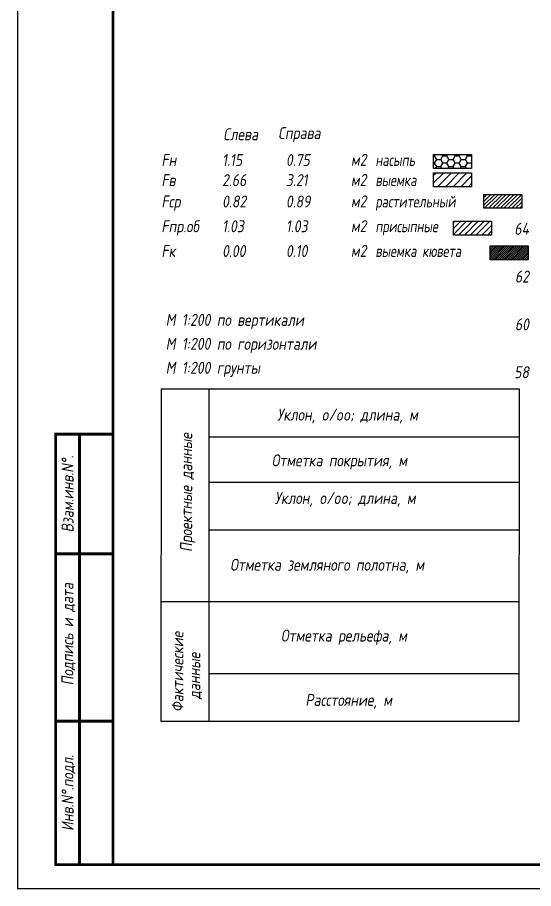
# Model space of a CAD drawing. Extents: x -717 to 1451, y -133302 to 233.
# Drawn here: x -30.1 to 78, y -44272.4 to -44090.3 of the extents above; entities that cross this region are included whole.
import ezdxf
from ezdxf.enums import TextEntityAlignment as Align

# ---------------------------------------------------------------- set-up
doc = ezdxf.new("R2010")
doc.units = 0
for name, color, linetype in [('Зарамочное оформление', 7, 'Continuous'), ('Линейка абсолютных высот', 7, 'Continuous'), ('Объем выемки', 7, 'Continuous'), ('Объем кюветов', 7, 'Continuous'), ('Объем насыпи', 7, 'Continuous'), ('Объем присыпных обочин', 7, 'Continuous'), ('Объем срезки растительного слоя', 7, 'Continuous'), ('Объём_2650', 7, 'Continuous'), ('Таблица', 7, 'Continuous')]:
    doc.layers.add(name, color=color, linetype=linetype)
for name, color, linetype, true_color in [('Объём_2563', 7, 'Continuous', 0xff8000), ('Объём_2570', 7, 'Continuous', 0x80ff00), ('Объём_2600', 7, 'Continuous', 0x808000), ('Объём_2620', 2, 'Continuous', 0xffff00)]:
    doc.layers.add(name, color=color, linetype=linetype, true_color=true_color)
doc.styles.add('М', font='romand.shx', dxfattribs={"width": 0.8, "oblique": 10, "height": 2.5})

# ---------------------------------------------------------------- blocks, each defined once
blk = doc.blocks.new('условные обозначения')
at = {"layer": 'Объём_2563'}
h = blk.add_hatch(dxfattribs=at)
h.set_pattern_fill('ANSI31', color=256, scale=0.3)
h.set_pattern_definition([(45, (-34.5, -100.5), (-0.673519, 0.673519), [])])
h.paths.add_polyline_path([(18.26, 7.53), (27.08, 7.53), (27.08, 4.62), (18.26, 4.62)])
at = {"layer": 'Объём_2570'}
h = blk.add_hatch(dxfattribs=at)
h.set_pattern_fill('ANSI31', color=3, scale=0.2)
h.set_pattern_definition([(45, (-32.9034, -100.5), (-0.4490128, 0.4490128), [])])
h.paths.add_polyline_path([(25.29, 13.16), (34.12, 13.16), (34.12, 10.25), (25.29, 10.25)])
at = {"layer": 'Объём_2600'}
h = blk.add_hatch(dxfattribs=at)
h.set_pattern_fill('ANSI31', color=6, scale=0.4)
h.set_pattern_definition([(45, (-34.5, -100.5), (-0.898026, 0.898026), [])])
h.paths.add_polyline_path([(13.63, 17.67), (22.46, 17.67), (22.46, 14.76), (13.63, 14.76)])
at = {"layer": 'Объём_2620'}
h = blk.add_hatch(dxfattribs=at)
h.set_pattern_fill('ANSI31', color=2, scale=0.1)
h.set_pattern_definition([(45, (-33.755, -100.5), (-0.2245064, 0.2245064), [])])
h.paths.add_polyline_path([(26.75, 2.41), (35.57, 2.41), (35.57, -0.5), (26.75, -0.5)])
at = {"layer": 'Объём_2650'}
h = blk.add_hatch(dxfattribs=at)
h.set_pattern_fill('HONEY', color=5, scale=0.3)
h.set_pattern_definition([(0, (-34.5, -100.5), (1.42875, 0.824889), [0.9525, -1.905]), (120, (-34.5, -100.5), (-1.42875, 0.824889), [0.9525, -1.905]), (60, (-34.5, -100.5), (3e-09, 1.6497784), [-1.905, 0.9525])])
h.paths.add_polyline_path([(13.63, 21.49), (22.46, 21.49), (22.46, 18.58), (13.63, 18.58)])
at = {"layer": 'Объём_2563'}
blk.add_lwpolyline([(18.26, 7.53), (27.08, 7.53), (27.08, 4.62), (18.26, 4.62)], close=True, dxfattribs=at)
at = {"layer": 'Объём_2620', "color": 2}
blk.add_lwpolyline([(26.75, 2.41), (35.57, 2.41), (35.57, -0.5), (26.75, -0.5)], close=True, dxfattribs=at)
at = {"layer": 'Объём_2650', "color": 5}
blk.add_lwpolyline([(13.63, 21.49), (22.46, 21.49), (22.46, 18.58), (13.63, 18.58)], close=True, dxfattribs=at)
at = {"layer": 'Объём_2650', "color": 6}
blk.add_lwpolyline([(13.63, 17.67), (22.46, 17.67), (22.46, 14.76), (13.63, 14.76)], close=True, dxfattribs=at)
at = {"layer": 'Объём_2650', "color": 3}
blk.add_lwpolyline([(25.29, 13.16), (34.12, 13.16), (34.12, 10.25), (25.29, 10.25)], close=True, dxfattribs=at)
at = {"layer": 'Объем насыпи', "color": 1, "style": 'М', "oblique": 10, "width": 0.8}
for s, p in [('насыпь', (0.09, 19.09)), ('выемка', (0.09, 14.89)), ('растительный', (0.09, 10.42)), ('присыпные', (0.09, 5.24)), ('выемка кювета', (0.09, 0.06))]:
    blk.add_text(s, height=2.5, dxfattribs=at).set_placement(p)

msp = doc.modelspace()

# ---------------------------------------------------------------- linework, layer by layer
at = {"layer": 'Таблица', "linetype": 'Continuous', "flags": 128}
for points in [[(0, -44168), (-0.054, -44237.421)], [(75, -44168), (0, -44168)], [(10, -44168), (10, -44237.421)], [(74.946, -44237.421), (75, -44168)], [(10, -44178), (75, -44178)], [(10, -44187.421), (75, -44187.421)], [(9.946, -44197.421), (74.946, -44197.421)], [(-0.054, -44212.421), (74.946, -44212.421)], [(9.946, -44227.421), (74.946, -44227.421)], [(-0.054, -44237.421), (74.946, -44237.421)]]:
    msp.add_lwpolyline(points, dxfattribs=at)

# ---------------------------------------------------------------- block references
at = {"layer": 'Объём_2570', "xscale": 0.9}
msp.add_blockref('условные обозначения', (44.779, -44140.43), dxfattribs=at)

# ---------------------------------------------------------------- texts
at = {"style": 'М', "oblique": 10, "width": 0.8}
msp.add_text('М 1:200 грунты', height=2.5, dxfattribs=at).set_placement((0.973, -44164.769))
at = {"layer": 'Линейка абсолютных высот', "style": 'М', "oblique": 10, "width": 0.8}
for s, p in [('64', (77, -44134.464)), ('62', (77, -44144.464)), ('60', (77, -44154.464)), ('58', (77, -44164.464))]:
    msp.add_text(s, height=2.5, dxfattribs=at).set_placement(p, align=Align.MIDDLE_RIGHT)
at = {"layer": 'Объем выемки', "style": 'М', "oblique": 10, "width": 0.8}
for s, p in [('Fв', (0.085, -44125.551)), ('2.66', (12.785, -44125.551)), ('3.21', (26.126, -44125.551)), ('м2', (39.731, -44125.518))]:
    msp.add_text(s, height=2.5, dxfattribs=at).set_placement(p)
at = {"layer": 'Объем кюветов', "style": 'М', "oblique": 10, "width": 0.8}
for s, p in [('Fк', (0.085, -44140.376)), ('0.00', (12.785, -44140.376)), ('0.10', (26.126, -44140.376)), ('м2', (39.731, -44140.343))]:
    msp.add_text(s, height=2.5, dxfattribs=at).set_placement(p)
at = {"layer": 'Объем насыпи', "style": 'М', "oblique": 10, "width": 0.8}
for s, p in [('Слева', (13.029, -44115.966)), ('Справа', (24.522, -44115.698)), ('Fн', (0.085, -44121.347)), ('1.15', (12.785, -44121.347)), ('0.75', (26.126, -44121.347)), ('м2', (39.731, -44121.313))]:
    msp.add_text(s, height=2.5, dxfattribs=at).set_placement(p)
at = {"layer": 'Объем присыпных обочин', "style": 'М', "oblique": 10, "width": 0.8}
for s, p in [('Fпр.об', (0.085, -44135.198)), ('м2', (39.731, -44135.164)), ('1.03', (12.785, -44135.198)), ('1.03', (26.126, -44135.198))]:
    msp.add_text(s, height=2.5, dxfattribs=at).set_placement(p)
at = {"layer": 'Объем срезки растительного слоя', "style": 'М', "oblique": 10, "width": 0.8}
for s, p in [('Fср', (0.085, -44130.019)), ('0.82', (12.785, -44130.019)), ('0.89', (26.126, -44130.019)), ('м2', (39.731, -44129.986))]:
    msp.add_text(s, height=2.5, dxfattribs=at).set_placement(p)
at = {"layer": 'Таблица', "style": 'М', "oblique": 10, "width": 0.8}
for s, p in [('М 1:200 по вертикали', (0.973, -44154.769)), ('М 1:200 по горизонтали', (0.973, -44159.769)), ('Уклон, o/oo; длина, м', (24.315, -44174.584)), ('Отметка покрытия, м', (23.148, -44184.139)), ('Уклон, o/oo; длина, м', (23.824, -44192.017)), ('Отметка земляного полотна, м', (14.462, -44205.965)), ('Отметка рельефа, м', (25.077, -44220.777)), ('Расстояние, м', (30.202, -44234.23))]:
    msp.add_text(s, height=2.5, dxfattribs=at).set_placement(p)
for s, p in [('Проектные данные ', (6.519, -44202.048)), ('Фактические ', (4.698, -44235.503)), ('данные', (8.204, -44232.798))]:
    msp.add_text(s, height=2.5, rotation=90, dxfattribs=at).set_placement(p)

# ---------------------------------------------------------------- wipeouts: each hides what was drawn before it
msp.add_wipeout([(-10.054, -44177.421), (-22.054, -44177.421), (-22.054, -44267.421), (-10.054, -44267.421)]).dxf.layer = 'Зарамочное оформление'

# ---------------------------------------------------------------- next in the draw order: linework, layer by layer
at = {"flags": 128}
msp.add_lwpolyline([(-30.054, -44272.421), (389.946, -44272.421), (389.946, -43975.421), (-30.054, -43975.421)], close=True, dxfattribs=at)
at = {"const_width": 0.6, "flags": 128}
msp.add_lwpolyline([(-10.054, -44267.421), (384.946, -44267.421), (384.946, -43980.421), (-10.054, -43980.421)], close=True, dxfattribs=at)
at = {"layer": 'Зарамочное оформление', "linetype": 'Continuous', "lineweight": -3, "const_width": 0.6, "flags": 128}
for points in [[(-10.054, -44267.421), (-22.054, -44267.421), (-22.054, -44177.421), (-10.054, -44177.421)], [(-17.054, -44267.421), (-17.054, -44177.421)], [(-22.054, -44202.421), (-10.054, -44202.421)], [(-22.054, -44237.421), (-10.054, -44237.421)]]:
    msp.add_lwpolyline(points, dxfattribs=at)

# ---------------------------------------------------------------- next in the draw order: texts
at = {"layer": 'Зарамочное оформление', "lineweight": 15, "style": 'М', "oblique": 10, "width": 0.8}
for s, p in [('Взам.инв.N%%d.', (-19.554, -44189.921)), ('Подпись и дата', (-19.572, -44219.227)), ('Инв.N%%d.подл.', (-19.554, -44252.421))]:
    msp.add_text(s, height=2.5, rotation=90, dxfattribs=at).set_placement(p, align=Align.MIDDLE_CENTER)

doc.saveas('drawing.dxf')
